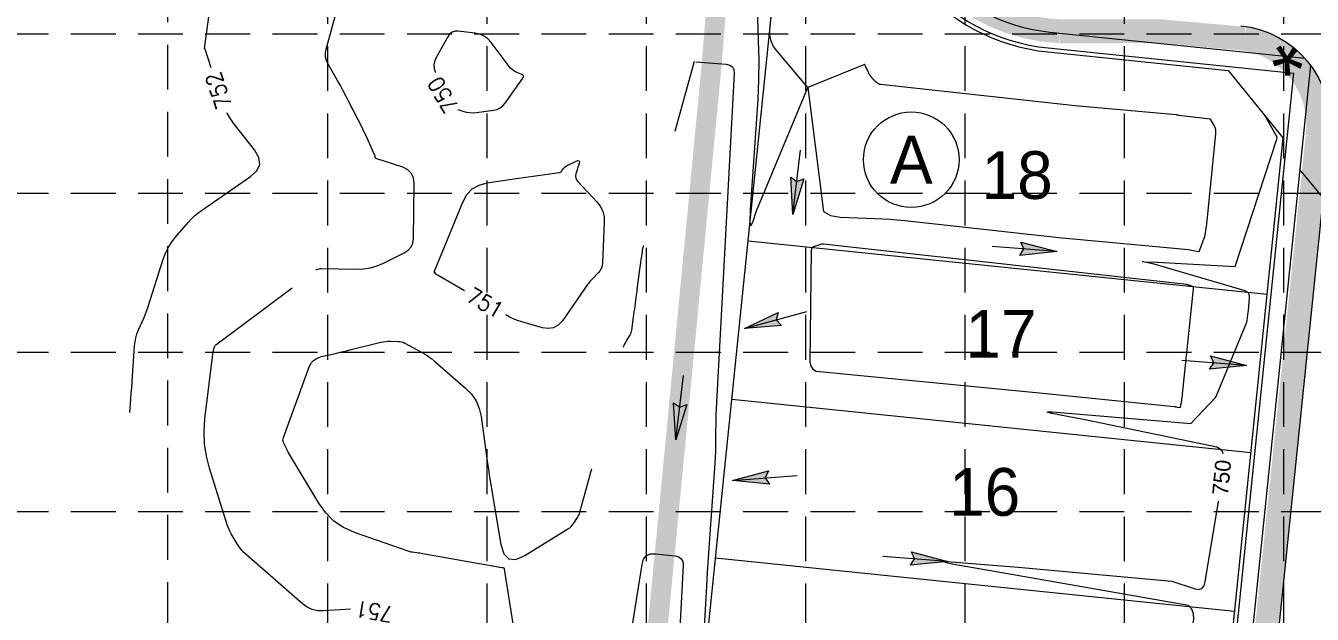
# Model space of a CAD drawing. Header units: feet. Extents: x 46644 to 49208, y 46045 to 47649.
# Drawn here: x 47130.1 to 47453, y 46941 to 47088.9 of the extents above; entities that cross this region are included whole.
import ezdxf
from ezdxf.enums import TextEntityAlignment as Align

# ---------------------------------------------------------------- set-up
doc = ezdxf.new("R2010")
doc.units = ezdxf.units.FT
doc.header["$MEASUREMENT"] = 0
doc.linetypes.add('DGN Style 3', pattern=[33.544038, 23.960027, -9.584011])
doc.linetypes.add('HIDDEN', pattern=[0.375, 0.25, -0.125])
doc.layers.get('0').update_dxf_attribs({"color": 1})
for name, color, linetype, lineweight in [('06213 - LEVE 12', 1, 'Continuous', 0), ('EC', 35, 'Continuous', 0), ('Level 11', 1, 'Continuous', 0), ('Level 13', 1, 'Continuous', 0), ('Level 15', 1, 'Continuous', 0), ('Level 4', 1, 'Continuous', 0), ('Level 45', 1, 'Continuous', 0), ('Level 52', 1, 'Continuous', 0), ('LIMITS OF DISTURBANCE', 1, 'HIDDEN', 0), ('PC', 35, 'Continuous', 0)]:
    doc.layers.add(name, color=color, linetype=linetype, lineweight=lineweight)
doc.layers.add('EROSION BLANKET', color=84, linetype='Continuous')
doc.layers.add('GRID', color=254, linetype='HIDDEN')
doc.styles.add('Style-STANDARD', font='STANDARD.shx')
doc.styles.add('Style-WORKING', font='WORKING.shx')
doc.styles.add('SURVEY', font='surveyor.shx')

msp = doc.modelspace()

# ---------------------------------------------------------------- hatches: boundary and pattern name
at = {"layer": 'Level 52', "linetype": 'Continuous', "lineweight": 0}
for points in [[(47322.09, 47050.82), (47323.64, 47049.71), (47325.42, 47050.43), (47322.67, 47041.49)], [(47379.58, 47031.19), (47380.62, 47032.79), (47379.83, 47034.54), (47388.87, 47032.15)], [(47318.91, 47016.82), (47318.46, 47014.96), (47319.79, 47013.58), (47310.47, 47012.8)], [(47427.22, 47002.6), (47428.27, 47004.19), (47427.48, 47005.94), (47436.52, 47003.56)], [(47292.72, 46994.15), (47294.27, 46993.04), (47296.05, 46993.76), (47293.3, 46984.82)], [(47316.49, 46977.03), (47315.7, 46975.3), (47316.76, 46973.69), (47307.46, 46974.65)], [(47352.14, 46953.35), (47353.19, 46954.95), (47352.4, 46956.7), (47361.44, 46954.31)]]:
    msp.add_hatch(color=7, dxfattribs=at).paths.add_polyline_path(points)

# ---------------------------------------------------------------- linework, layer by layer
at = {"color": 7, "linetype": 'Continuous', "lineweight": 0}
msp.add_line((47458.69, 47042.13), (47449.8, 47052.85), dxfattribs=at)
at = {"layer": '06213 - LEVE 12', "color": 7, "linetype": 'Continuous', "lineweight": 0}
for p, q in [((47386.63, 47082.29), (47431.89, 47077.64)), ((47431.89, 47077.64), (47445.73, 47060.64)), ((47400.76, 46622.76), (47445.73, 47060.64)), ((47441.69, 47021.34), (47311.38, 47034.73)), ((47437.61, 46981.55), (47307.29, 46994.94)), ((47433.52, 46941.76), (47303.21, 46955.14))]:
    msp.add_line(p, q, dxfattribs=at)
msp.add_arc((47391.74, 47132.03), 50, 90.2544, 264.1369, dxfattribs=at)
at = {"layer": 'EC', "color": 35, "linetype": 'DGN Style 3', "lineweight": 0}
for p, q in [((47174.99, 47083.15), (47178.29, 47107.4)), ((47205.52, 47083), (47208.42, 47093.62)), ((47236.01, 47086.12), (47233.03, 47080.75)), ((47236.5, 47086.79), (47236.01, 47086.12)), ((47237.11, 47087.25), (47236.5, 47086.79)), ((47237.84, 47087.48), (47237.11, 47087.25)), ((47238.67, 47087.48), (47237.84, 47087.48)), ((47242.85, 47087), (47238.67, 47087.48)), ((47244.07, 47086.74), (47242.85, 47087)), ((47245.15, 47086.26), (47244.07, 47086.74)), ((47246.11, 47085.56), (47245.15, 47086.26)), ((47174.99, 47083.14), (47174.99, 47083.15)), ((47174.99, 47083.13), (47174.99, 47083.14)), ((47175, 47083.12), (47174.99, 47083.13)), ((47175.01, 47083.11), (47175, 47083.12)), ((47175.05, 47083.08), (47175.01, 47083.11)), ((47175.07, 47083.07), (47175.05, 47083.08)), ((47175.08, 47083.05), (47175.07, 47083.07)), ((47175.09, 47083.04), (47175.08, 47083.05)), ((47175.1, 47083.02), (47175.09, 47083.04)), ((47176.64, 47078.26), (47175.1, 47083.02)), ((47205.35, 47082.02), (47205.52, 47083)), ((47246.95, 47084.63), (47246.11, 47085.56)), ((47251.44, 47078.6), (47246.95, 47084.63)), ((47205.37, 47081.07), (47205.35, 47082.02)), ((47205.59, 47080.15), (47205.37, 47081.07)), ((47206, 47079.25), (47205.59, 47080.15)), ((47232.67, 47079.9), (47232.52, 47079.04)), ((47233.03, 47080.75), (47232.67, 47079.9)), ((47208.37, 47075.1), (47206, 47079.25)), ((47232.52, 47079.04), (47232.59, 47078.16)), ((47232.59, 47078.16), (47232.88, 47077.28)), ((47232.88, 47077.28), (47232.95, 47077.12)), ((47251.78, 47078.2), (47251.44, 47078.6)), ((47252.16, 47077.85), (47251.78, 47078.2)), ((47252.58, 47077.56), (47252.16, 47077.85)), ((47253.05, 47077.32), (47252.58, 47077.56)), ((47254.64, 47076.63), (47253.05, 47077.32)), ((47254.92, 47076.47), (47254.64, 47076.63)), ((47255.05, 47076.26), (47254.92, 47076.47)), ((47255.04, 47076.01), (47255.05, 47076.26)), ((47209.09, 47073.83), (47208.37, 47075.1)), ((47209.79, 47072.54), (47209.09, 47073.83)), ((47250.43, 47069.41), (47254.9, 47075.73)), ((47254.9, 47075.73), (47255.04, 47076.01)), ((47210.48, 47071.25), (47209.79, 47072.54)), ((47211.15, 47069.95), (47210.48, 47071.25)), ((47214.69, 47062.93), (47211.15, 47069.95)), ((47180.63, 47066.93), (47180.62, 47066.95)), ((47181.5, 47065.46), (47180.63, 47066.93)), ((47238.51, 47067.83), (47239.77, 47067.42)), ((47239.77, 47067.42), (47240.62, 47067.19)), ((47240.62, 47067.19), (47241.49, 47067.05)), ((47241.49, 47067.05), (47242.36, 47067.02)), ((47242.36, 47067.02), (47243.24, 47067.09)), ((47243.24, 47067.09), (47247.53, 47067.66)), ((47247.53, 47067.66), (47248.4, 47067.86)), ((47248.4, 47067.86), (47249.17, 47068.22)), ((47249.17, 47068.22), (47249.85, 47068.74)), ((47249.85, 47068.74), (47250.43, 47069.41)), ((47182.51, 47064.06), (47181.5, 47065.46)), ((47187.54, 47057.69), (47182.51, 47064.06)), ((47215.06, 47062.17), (47214.69, 47062.93)), ((47215.43, 47061.41), (47215.06, 47062.17)), ((47215.79, 47060.64), (47215.43, 47061.41)), ((47216.14, 47059.87), (47215.79, 47060.64)), ((47188.63, 47055.8), (47187.54, 47057.69)), ((47217.75, 47056.25), (47216.14, 47059.87)), ((47188.12, 47052.44), (47188.82, 47054.05)), ((47188.82, 47054.05), (47188.63, 47055.8)), ((47217.77, 47056.2), (47217.75, 47056.25)), ((47217.79, 47056.14), (47217.77, 47056.2)), ((47217.8, 47056.08), (47217.79, 47056.14)), ((47217.81, 47056.02), (47217.8, 47056.08)), ((47217.83, 47055.74), (47217.81, 47056.02)), ((47217.84, 47055.66), (47217.83, 47055.74)), ((47217.87, 47055.6), (47217.84, 47055.66)), ((47217.93, 47055.55), (47217.87, 47055.6)), ((47218, 47055.51), (47217.93, 47055.55)), ((47224.72, 47053.3), (47218, 47055.51)), ((47265.59, 47053.53), (47265.81, 47053.65)), ((47265.81, 47053.65), (47268.27, 47054.87)), ((47268.98, 47054.26), (47268.2, 47051.66)), ((47268.27, 47054.87), (47268.71, 47055.02)), ((47268.71, 47055.02), (47268.97, 47054.97)), ((47268.97, 47054.97), (47269.07, 47054.72)), ((47269.07, 47054.72), (47268.98, 47054.26)), ((47174.21, 47042.45), (47186.53, 47050.96)), ((47186.53, 47050.96), (47188.12, 47052.44)), ((47226.01, 47052.68), (47224.72, 47053.3)), ((47226.92, 47051.79), (47226.01, 47052.68)), ((47227.46, 47050.64), (47226.92, 47051.79)), ((47227.62, 47049.22), (47227.46, 47050.64)), ((47245.91, 47049.39), (47253.78, 47050.58)), ((47253.78, 47050.58), (47255, 47050.76)), ((47255, 47050.76), (47256.22, 47050.94)), ((47256.22, 47050.94), (47257.44, 47051.11)), ((47257.44, 47051.11), (47258.66, 47051.27)), ((47258.66, 47051.27), (47264, 47051.98)), ((47264, 47051.98), (47264.17, 47052.02)), ((47264.17, 47052.02), (47264.32, 47052.09)), ((47264.32, 47052.09), (47264.45, 47052.19)), ((47264.45, 47052.19), (47264.56, 47052.32)), ((47264.56, 47052.32), (47265.05, 47053.01)), ((47265.05, 47053.01), (47265.21, 47053.21)), ((47265.21, 47053.21), (47265.39, 47053.38)), ((47265.39, 47053.38), (47265.59, 47053.53)), ((47268.2, 47051.66), (47268.1, 47051.12)), ((47268.1, 47051.12), (47268.15, 47050.61)), ((47268.15, 47050.61), (47268.33, 47050.14)), ((47227.39, 47035.45), (47227.62, 47049.22)), ((47240.82, 47046.44), (47242.18, 47047.86)), ((47242.18, 47047.86), (47243.87, 47048.84)), ((47243.87, 47048.84), (47245.91, 47049.39)), ((47268.33, 47050.14), (47268.66, 47049.7)), ((47268.66, 47049.7), (47273.41, 47044.66)), ((47232.72, 47027.19), (47239.81, 47044.59)), ((47239.81, 47044.59), (47240.82, 47046.44)), ((47273.41, 47044.66), (47274.29, 47043.53)), ((47171.71, 47040.34), (47172.49, 47041.1)), ((47172.49, 47041.1), (47173.33, 47041.8)), ((47173.33, 47041.8), (47174.21, 47042.45)), ((47274.29, 47043.53), (47274.91, 47042.3)), ((47274.91, 47042.3), (47275.25, 47040.97)), ((47275.25, 47040.97), (47275.32, 47039.54)), ((47167.62, 47035.64), (47170.97, 47039.53)), ((47170.97, 47039.53), (47171.71, 47040.34)), ((47275.32, 47039.54), (47274.88, 47029.25)), ((47165.84, 47033.1), (47166.66, 47034.41)), ((47166.66, 47034.41), (47167.62, 47035.64)), ((47226.8, 47033.29), (47227.23, 47034.28)), ((47227.23, 47034.28), (47227.39, 47035.45)), ((47164.62, 47030.26), (47165.16, 47031.72)), ((47165.16, 47031.72), (47165.84, 47033.1)), ((47219.89, 47029.23), (47225.11, 47031.83)), ((47225.11, 47031.83), (47226.09, 47032.48)), ((47226.09, 47032.48), (47226.8, 47033.29)), ((47284.59, 47030.03), (47284.86, 47032.02)), ((47284.86, 47032.02), (47284.93, 47032.44)), ((47284.93, 47032.44), (47285.01, 47032.86)), ((47285.01, 47032.86), (47285.1, 47033.28)), ((47285.1, 47033.28), (47285.21, 47033.7)), ((47160.83, 47018.31), (47164.62, 47030.26)), ((47203.4, 47027.72), (47203.86, 47027.84)), ((47203.86, 47027.84), (47203.96, 47027.86)), ((47203.96, 47027.86), (47204.06, 47027.87)), ((47204.06, 47027.87), (47204.16, 47027.88)), ((47204.16, 47027.88), (47204.26, 47027.88)), ((47204.26, 47027.88), (47213.13, 47027.7)), ((47214.89, 47027.77), (47216.61, 47028.05)), ((47216.61, 47028.05), (47218.27, 47028.53)), ((47218.27, 47028.53), (47219.89, 47029.23)), ((47274.6, 47027.98), (47274.29, 47027.42)), ((47274.79, 47028.59), (47274.6, 47027.98)), ((47274.88, 47029.25), (47274.79, 47028.59)), ((47284.27, 47027.6), (47284.35, 47028.2)), ((47284.35, 47028.2), (47284.43, 47028.81)), ((47284.43, 47028.81), (47284.51, 47029.42)), ((47284.51, 47029.42), (47284.59, 47030.03)), ((47177.78, 47008.67), (47202.89, 47027.48)), ((47202.89, 47027.48), (47203.01, 47027.56)), ((47203.01, 47027.56), (47203.13, 47027.63)), ((47203.13, 47027.63), (47203.27, 47027.68)), ((47203.27, 47027.68), (47203.4, 47027.72)), ((47213.13, 47027.7), (47214.89, 47027.77)), ((47232.69, 47027.09), (47232.72, 47027.19)), ((47232.69, 47027), (47232.69, 47027.09)), ((47232.73, 47026.92), (47232.69, 47027)), ((47232.78, 47026.84), (47232.73, 47026.92)), ((47233.13, 47026.48), (47232.78, 47026.84)), ((47233.23, 47026.38), (47233.13, 47026.48)), ((47233.35, 47026.28), (47233.23, 47026.38)), ((47233.47, 47026.19), (47233.35, 47026.28)), ((47233.6, 47026.11), (47233.47, 47026.19)), ((47240.2, 47022.26), (47233.6, 47026.11)), ((47271.68, 47024.61), (47271.39, 47024.24)), ((47271.99, 47024.97), (47271.68, 47024.61)), ((47272.32, 47025.32), (47271.99, 47024.97)), ((47273.87, 47026.91), (47272.32, 47025.32)), ((47274.29, 47027.42), (47273.87, 47026.91)), ((47283.6, 47022.65), (47284.27, 47027.6)), ((47271.11, 47023.86), (47264.78, 47014.78)), ((47271.39, 47024.24), (47271.11, 47023.86)), ((47283.4, 47021.18), (47283.47, 47021.67)), ((47283.47, 47021.67), (47283.54, 47022.16)), ((47283.54, 47022.16), (47283.6, 47022.65)), ((47160.6, 47017.62), (47160.83, 47018.31)), ((47282.94, 47017.72), (47283.03, 47018.41)), ((47283.03, 47018.41), (47283.34, 47020.69)), ((47283.34, 47020.69), (47283.4, 47021.18)), ((47158.4, 47012.46), (47159.79, 47015.58)), ((47159.79, 47015.58), (47160.08, 47016.25)), ((47160.08, 47016.25), (47160.35, 47016.93)), ((47160.35, 47016.93), (47160.6, 47017.62)), ((47251.44, 47015.76), (47250.58, 47016.23)), ((47252.48, 47015.28), (47251.44, 47015.76)), ((47253.54, 47014.86), (47252.48, 47015.28)), ((47282.22, 47012.41), (47282.66, 47015.64)), ((47282.66, 47015.64), (47282.75, 47016.33)), ((47282.75, 47016.33), (47282.84, 47017.02)), ((47282.84, 47017.02), (47282.94, 47017.72)), ((47158.02, 47011.49), (47158.4, 47012.46)), ((47254.62, 47014.51), (47253.54, 47014.86)), ((47259.76, 47013.01), (47254.62, 47014.51)), ((47261.25, 47012.78), (47259.76, 47013.01)), ((47262.59, 47013), (47261.25, 47012.78)), ((47263.76, 47013.66), (47262.59, 47013)), ((47264.78, 47014.78), (47263.76, 47013.66)), ((47281.9, 47011.35), (47282.05, 47011.69)), ((47282.05, 47011.69), (47282.15, 47012.04)), ((47282.15, 47012.04), (47282.22, 47012.41)), ((47156.89, 47000.87), (47157.41, 47008.46)), ((47157.41, 47008.46), (47157.53, 47009.5)), ((47157.53, 47009.5), (47157.73, 47010.51)), ((47157.73, 47010.51), (47158.02, 47011.49)), ((47177.55, 47008.39), (47177.61, 47008.5)), ((47177.61, 47008.5), (47177.69, 47008.59)), ((47177.69, 47008.59), (47177.78, 47008.67)), ((47211.45, 47007.42), (47219.2, 47009.35)), ((47219.2, 47009.35), (47219.79, 47009.48)), ((47219.79, 47009.48), (47220.39, 47009.57)), ((47220.39, 47009.57), (47221, 47009.62)), ((47221, 47009.62), (47221.61, 47009.62)), ((47221.61, 47009.62), (47223.61, 47009.58)), ((47223.61, 47009.58), (47224.03, 47009.55)), ((47224.03, 47009.55), (47224.44, 47009.47)), ((47224.44, 47009.47), (47224.84, 47009.34)), ((47224.84, 47009.34), (47225.22, 47009.16)), ((47225.22, 47009.16), (47229.44, 47006.86)), ((47280.05, 47008.11), (47280.26, 47008.6)), ((47280.26, 47008.6), (47280.51, 47009.08)), ((47280.51, 47009.08), (47280.78, 47009.54)), ((47280.78, 47009.54), (47281.72, 47011.03)), ((47281.72, 47011.03), (47281.9, 47011.35)), ((47175.09, 46990.13), (47177.17, 47007)), ((47177.17, 47007), (47177.19, 47007.18)), ((47177.19, 47007.18), (47177.23, 47007.36)), ((47177.23, 47007.36), (47177.27, 47007.54)), ((47177.27, 47007.54), (47177.32, 47007.71)), ((47177.32, 47007.71), (47177.5, 47008.28)), ((47177.5, 47008.28), (47177.55, 47008.39)), ((47202.34, 47004.8), (47203.23, 47005.4)), ((47203.23, 47005.4), (47204.31, 47005.77)), ((47204.31, 47005.77), (47208.16, 47006.64)), ((47208.16, 47006.64), (47208.99, 47006.83)), ((47208.99, 47006.83), (47209.81, 47007.02)), ((47209.81, 47007.02), (47210.63, 47007.22)), ((47210.63, 47007.22), (47211.45, 47007.42)), ((47229.44, 47006.86), (47230.33, 47006.34)), ((47230.33, 47006.34), (47231.19, 47005.78)), ((47231.19, 47005.78), (47232.02, 47005.17)), ((47194.76, 46985.45), (47201.13, 47002.97)), ((47201.13, 47002.97), (47201.64, 47003.99)), ((47201.64, 47003.99), (47202.34, 47004.8)), ((47232.02, 47005.17), (47232.81, 47004.52)), ((47232.81, 47004.52), (47240.5, 46997.85)), ((47156.69, 46997.97), (47156.79, 46999.42)), ((47156.79, 46999.42), (47156.89, 47000.87)), ((47156.49, 46995.08), (47156.59, 46996.53)), ((47156.59, 46996.53), (47156.69, 46997.97)), ((47240.5, 46997.85), (47241.98, 46996.33)), ((47241.98, 46996.33), (47243.12, 46994.63)), ((47156.25, 46991.68), (47156.49, 46995.08)), ((47243.12, 46994.63), (47243.93, 46992.74)), ((47243.93, 46992.74), (47244.39, 46990.67)), ((47174.87, 46986.98), (47175.09, 46990.13)), ((47244.39, 46990.67), (47245.66, 46981.43)), ((47174.98, 46983.86), (47174.87, 46986.98)), ((47175.43, 46980.77), (47174.98, 46983.86)), ((47194.65, 46984.8), (47194.67, 46985.13)), ((47194.7, 46984.48), (47194.65, 46984.8)), ((47194.67, 46985.13), (47194.76, 46985.45)), ((47194.82, 46984.16), (47194.7, 46984.48)), ((47195.51, 46982.68), (47194.82, 46984.16)), ((47195.73, 46982.23), (47195.51, 46982.68)), ((47176.22, 46977.71), (47175.43, 46980.77)), ((47195.95, 46981.79), (47195.73, 46982.23)), ((47196.19, 46981.35), (47195.95, 46981.79)), ((47196.45, 46980.92), (47196.19, 46981.35)), ((47203.66, 46968.9), (47196.45, 46980.92)), ((47245.66, 46981.43), (47245.94, 46979.45)), ((47245.94, 46979.45), (47246.23, 46977.47)), ((47180.68, 46963.51), (47176.22, 46977.71)), ((47246.23, 46977.47), (47246.54, 46975.49)), ((47271.68, 46975.77), (47271.93, 46976.69)), ((47271.93, 46976.69), (47272.18, 46977.6)), ((47246.54, 46975.49), (47246.86, 46973.52)), ((47246.86, 46973.52), (47249.35, 46958.52)), ((47269.16, 46966.64), (47271.17, 46973.95)), ((47271.17, 46973.95), (47271.42, 46974.86)), ((47271.42, 46974.86), (47271.68, 46975.77)), ((47205.4, 46966.47), (47203.66, 46968.9)), ((47207.46, 46964.45), (47205.4, 46966.47)), ((47269.05, 46966.3), (47269.16, 46966.64)), ((47180.89, 46962.92), (47180.68, 46963.51)), ((47209.86, 46962.83), (47207.46, 46964.45)), ((47267, 46963.1), (47267.34, 46963.47)), ((47267.34, 46963.47), (47267.65, 46963.89)), ((47267.65, 46963.89), (47268.57, 46965.32)), ((47268.57, 46965.32), (47268.75, 46965.64)), ((47268.75, 46965.64), (47268.91, 46965.96)), ((47268.91, 46965.96), (47269.05, 46966.3)), ((47181.13, 46962.34), (47180.89, 46962.92)), ((47181.4, 46961.77), (47181.13, 46962.34)), ((47181.7, 46961.22), (47181.4, 46961.77)), ((47183.2, 46958.69), (47181.7, 46961.22)), ((47212.58, 46961.61), (47209.86, 46962.83)), ((47226.05, 46956.84), (47212.58, 46961.61)), ((47255.35, 46955.79), (47266.19, 46962.47)), ((47266.19, 46962.47), (47266.62, 46962.76)), ((47266.62, 46962.76), (47267, 46963.1)), ((47183.69, 46957.94), (47183.2, 46958.69)), ((47184.23, 46957.23), (47183.69, 46957.94)), ((47184.83, 46956.57), (47184.23, 46957.23)), ((47226.3, 46956.76), (47226.05, 46956.84)), ((47226.56, 46956.69), (47226.3, 46956.76)), ((47249.35, 46958.52), (47250.09, 46956.17)), ((47185.48, 46955.96), (47184.83, 46956.57)), ((47199.56, 46943.69), (47185.48, 46955.96)), ((47226.81, 46956.64), (47226.56, 46956.69)), ((47227.07, 46956.6), (47226.81, 46956.64)), ((47228.3, 46956.44), (47227.07, 46956.6)), ((47228.67, 46956.39), (47228.3, 46956.44)), ((47229.05, 46956.34), (47228.67, 46956.39)), ((47229.42, 46956.28), (47229.05, 46956.34)), ((47229.79, 46956.21), (47229.42, 46956.28)), ((47249.56, 46952.7), (47229.79, 46956.21)), ((47250.09, 46956.17), (47251.34, 46954.93)), ((47251.34, 46954.93), (47253.09, 46954.8)), ((47253.09, 46954.8), (47255.35, 46955.79)), ((47249.62, 46952.69), (47249.56, 46952.7)), ((47249.69, 46952.68), (47249.62, 46952.69)), ((47249.75, 46952.67), (47249.69, 46952.68)), ((47249.81, 46952.66), (47249.75, 46952.67)), ((47250.1, 46952.6), (47249.81, 46952.66)), ((47250.18, 46952.58), (47250.1, 46952.6)), ((47250.24, 46952.53), (47250.18, 46952.58)), ((47250.28, 46952.47), (47250.24, 46952.53)), ((47250.3, 46952.39), (47250.28, 46952.47)), ((47252.71, 46937.03), (47250.3, 46952.39)), ((47200.75, 46942.83), (47199.56, 46943.69)), ((47202.03, 46942.25), (47200.75, 46942.83)), ((47203.41, 46941.93), (47202.03, 46942.25)), ((47204.87, 46941.88), (47203.41, 46941.93)), ((47211.63, 46942.29), (47204.87, 46941.88))]:
    msp.add_line(p, q, dxfattribs=at)
at = {"layer": 'EROSION BLANKET', "linetype": 'Continuous', "lineweight": 0, "const_width": 6}
msp.add_lwpolyline([(47742.7, 46585.8), (47725.33, 46705.2, 0.408164), (47700.71, 46724.86), (47502.5, 46695.54, 0.402813), (47484.65, 46670.83), (47488.4, 46646.66), (47493.01, 46627.5, -1.233437), (47407.69, 46625.89), (47411.44, 46644.21), (47454.33, 47061.01, 0.408453), (47435.94, 47085.61), (47414.55, 47087.51), (47389.67, 47087.46, -1.038547), (47397.06, 47176.26), (47415.84, 47174.24), (47888.65, 47175.75)], format="xyb", dxfattribs=at)
at = {"layer": 'GRID', "color": 252, "linetype": 'HIDDEN', "lineweight": 0, "ltscale": 45}
for p, q in [((47165.67, 47607.23), (47165.67, 46206.68)), ((47205.8, 47606.85), (47205.8, 46206.68)), ((47245.8, 47606.85), (47245.8, 46206.68)), ((47285.8, 47606.85), (47285.8, 46206.68)), ((47325.8, 47606.85), (47325.8, 46206.68)), ((47365.8, 47606.85), (47365.8, 46206.68)), ((47405.8, 47606.85), (47405.8, 46206.68)), ((47445.8, 47606.85), (47445.8, 46206.68)), ((46685.8, 47086.85), (49165.8, 47086.85)), ((46685.8, 47046.85), (49165.8, 47046.85)), ((46685.8, 47006.85), (49165.8, 47006.85)), ((46685.8, 46966.85), (49165.8, 46966.85))]:
    msp.add_line(p, q, dxfattribs=at)
at = {"layer": 'Level 11', "color": 7, "linetype": 'Continuous', "lineweight": 0}
msp.add_circle((47352.36, 47055.22), 12, dxfattribs=at)
msp.add_circle((47352.36, 47055.22), 12, dxfattribs=at)
at = {"layer": 'Level 13', "color": 7, "linetype": 'Continuous', "lineweight": 0}
msp.add_line((47415.36, 46652.38), (47457.37, 47061.45), dxfattribs=at)
at = {"layer": 'Level 13', "color": 7, "linetype": 'Continuous', "lineweight": 0, "extrusion": (0, 0, -1)}
msp.add_arc((-47432.5, 47064.01), 25, 95.8631, 185.8631, dxfattribs=at)
at = {"layer": 'Level 15', "color": 7, "linetype": 'Continuous', "lineweight": 0}
for p, q in [((47387.14, 47087.26), (47451.12, 47080.69)), ((47386.73, 47083.28), (47448.41, 47076.95)), ((47401.76, 46622.66), (47448.41, 47076.95)), ((47405.74, 46622.25), (47452.62, 47078.84))]:
    msp.add_line(p, q, dxfattribs=at)
for radius in [49, 45]:
    msp.add_arc((47391.74, 47132.03), radius, 90.2544, 264.1369, dxfattribs=at)
at = {"layer": 'Level 4', "color": 7, "linetype": 'Continuous', "lineweight": 0}
msp.add_line((47258.36, 46518.43), (47339.93, 47312.8), dxfattribs=at)
at = {"layer": 'Level 45', "color": 7, "linetype": 'Continuous', "lineweight": 0}
for p, q in [((47322.67, 47041.49), (47324.58, 47057.65)), ((47388.87, 47032.15), (47372.65, 47033.4)), ((47310.47, 47012.8), (47326.18, 47017.06)), ((47436.52, 47003.56), (47420.29, 47004.81)), ((47293.3, 46984.82), (47295.21, 47000.98)), ((47307.46, 46974.65), (47323.68, 46975.91)), ((47361.44, 46954.31), (47345.21, 46955.56))]:
    msp.add_line(p, q, dxfattribs=at)
at = {"layer": 'Level 52', "color": 7, "linetype": 'Continuous', "lineweight": 0, "flags": 128}
for points in [[(47322.09, 47050.82), (47323.64, 47049.71), (47325.42, 47050.43), (47322.67, 47041.49)], [(47379.58, 47031.19), (47380.62, 47032.79), (47379.83, 47034.54), (47388.87, 47032.15)], [(47318.91, 47016.82), (47318.46, 47014.96), (47319.79, 47013.58), (47310.47, 47012.8)], [(47427.22, 47002.6), (47428.27, 47004.19), (47427.48, 47005.94), (47436.52, 47003.56)], [(47292.72, 46994.15), (47294.27, 46993.04), (47296.05, 46993.76), (47293.3, 46984.82)], [(47316.49, 46977.03), (47315.7, 46975.3), (47316.76, 46973.69), (47307.46, 46974.65)], [(47352.14, 46953.35), (47353.19, 46954.95), (47352.4, 46956.7), (47361.44, 46954.31)]]:
    msp.add_lwpolyline(points, close=True, dxfattribs=at)
at = {"layer": 'LIMITS OF DISTURBANCE', "color": 1, "linetype": 'HIDDEN', "lineweight": 0, "ltscale": 100, "const_width": 5}
msp.add_lwpolyline([(47882.94, 47325.91), (47684.6, 47325.11), (47336.43, 47323.11), (47321.52, 47308.78), (47319.07, 47290.01), (47302.26, 47079.06), (47251.96, 46554.52)], dxfattribs=at)
at = {"layer": 'PC', "color": 35, "linetype": 'Continuous', "lineweight": 0}
msp.add_line((47297.88, 47079.87), (47293.05, 47062.33), dxfattribs=at)
at = {"layer": 'PC', "color": 35, "linetype": 'Continuous', "lineweight": 0, "flags": 128}
for points in [[(47393.47, 47068.74), (47344.61, 47074.08), (47344.58, 47074.09), (47344.55, 47074.1), (47344.52, 47074.1), (47344.49, 47074.12), (47344.39, 47074.16), (47344.37, 47074.17), (47344.35, 47074.18), (47344.33, 47074.19), (47344.31, 47074.2), (47344.19, 47074.25), (47344.17, 47074.26), (47344.15, 47074.28), (47344.12, 47074.29), (47344.1, 47074.3), (47343.98, 47074.37), (47343.96, 47074.38), (47343.94, 47074.4), (47343.91, 47074.41), (47343.89, 47074.43), (47343.77, 47074.5), (47343.75, 47074.52), (47343.73, 47074.54), (47343.71, 47074.56), (47343.69, 47074.58), (47343.61, 47074.67), (47343.59, 47074.69), (47343.57, 47074.71), (47343.56, 47074.73), (47343.54, 47074.75), (47343.41, 47074.85), (47343.38, 47074.87), (47343.36, 47074.89), (47343.33, 47074.92), (47343.31, 47074.94), (47343.19, 47075.05), (47343.16, 47075.07), (47343.14, 47075.09), (47343.11, 47075.12), (47343.09, 47075.14), (47342.96, 47075.26), (47342.94, 47075.29), (47342.91, 47075.32), (47342.89, 47075.34), (47342.86, 47075.37), (47342.74, 47075.5), (47342.71, 47075.53), (47342.69, 47075.56), (47342.66, 47075.59), (47342.64, 47075.62), (47342.51, 47075.77), (47342.49, 47075.8), (47342.46, 47075.83), (47342.44, 47075.87), (47342.41, 47075.9), (47342.29, 47076.06), (47342.26, 47076.1), (47342.23, 47076.13), (47342.21, 47076.17), (47342.18, 47076.2), (47342.06, 47076.38), (47342.03, 47076.42), (47342, 47076.45), (47341.98, 47076.49), (47341.95, 47076.53), (47341.83, 47076.72), (47341.8, 47076.77), (47341.78, 47076.81), (47341.76, 47076.85), (47341.74, 47076.9), (47341.65, 47077.14), (47341.63, 47077.19), (47341.61, 47077.24), (47341.58, 47077.29), (47341.56, 47077.34), (47341.43, 47077.57), (47341.41, 47077.62), (47341.38, 47077.67), (47341.36, 47077.71), (47341.33, 47077.76), (47341.21, 47078.01), (47341.18, 47078.07), (47341.16, 47078.12), (47341.13, 47078.17), (47341.11, 47078.23), (47340.99, 47078.49), (47340.96, 47078.55), (47340.93, 47078.61), (47340.91, 47078.67), (47340.88, 47078.73), (47340.77, 47079.01), (47340.74, 47079.06), (47340.7, 47079.09), (47340.65, 47079.1), (47340.59, 47079.09), (47326.41, 47073.39), (47318.67, 47082.44), (47317.78, 47083.69), (47317.18, 47085.03), (47316.86, 47086.47), (47316.82, 47088), (47328.08, 47198.77)], [(47313.23, 47108.1), (47313.97, 47085.11), (47314.06, 47080.19), (47314.03, 47075.27), (47313.87, 47070.35), (47311.94, 47042.62), (47311.83, 47039.65), (47312.05, 47038.61), (47312.61, 47039.51), (47313.5, 47042.35), (47326.41, 47073.39), (47330.34, 47042.24), (47332.1, 47041.18), (47334.47, 47040.77), (47343.23, 47040.48), (47345.11, 47040.4), (47346.98, 47040.29), (47348.85, 47040.14), (47350.72, 47039.97), (47389.38, 47035.67)], [(47298.29, 47079.84), (47305.91, 47079.21), (47306.83, 47079), (47307.48, 47078.55), (47307.84, 47077.85), (47307.92, 47076.9), (47303.28, 46991.1), (47303.26, 46984.58), (47303.25, 46983.18), (47303.21, 46981.78), (47303.14, 46980.39), (47303.06, 46978.99), (47301.87, 46962.35), (47301.62, 46958.78), (47301.39, 46955.21), (47301.17, 46951.64), (47300.96, 46948.07), (47299.47, 46921.54)], [(47389.38, 47035.67), (47421.93, 47032.65), (47422.33, 47032.6), (47422.73, 47032.52), (47424.65, 47032.19), (47426.07, 47035.96), (47426.2, 47036.75), (47426.32, 47037.54), (47426.42, 47038.33), (47426.51, 47039.12), (47428.82, 47061.66), (47428.83, 47062.22), (47428.77, 47062.75), (47428.61, 47063.27), (47428.38, 47063.77), (47427.47, 47065.38), (47419.47, 47066.36), (47419.41, 47066.36), (47419.34, 47066.37), (47419.27, 47066.38), (47419.21, 47066.39), (47418.99, 47066.44), (47418.95, 47066.45), (47418.9, 47066.46), (47418.86, 47066.46), (47418.81, 47066.47), (47393.47, 47068.74)], [(47430.65, 46981.34), (47430.44, 46981.91), (47429.87, 46982.54), (47429.03, 46983.02), (47395.59, 46989.93), (47393.73, 46990.27), (47387.66, 46991.47), (47386.69, 46991.68), (47386.37, 46991.83), (47386.71, 46991.91), (47387.71, 46991.91), (47422.52, 46988.94), (47428.79, 46995.58), (47436.6, 47014.43), (47436.74, 47015.39), (47436.86, 47016.34), (47436.97, 47017.3), (47437.29, 47020.44), (47437.27, 47021.06), (47437.08, 47021.57), (47436.72, 47021.98), (47436.18, 47022.29), (47413.33, 47028.99), (47410.91, 47029.44), (47410.52, 47029.53), (47410.4, 47029.58), (47410.53, 47029.61), (47410.93, 47029.6), (47414.1, 47029.5), (47433.68, 47028.43), (47444.15, 47060.35), (47444.16, 47060.59), (47444.13, 47060.82), (47444.07, 47061.04), (47443.96, 47061.26), (47441.12, 47066.29)], [(47388.38, 47027.52), (47330.32, 47033.97), (47329.92, 47033.97), (47329.52, 47033.9), (47329.13, 47033.78), (47327.84, 47033.3), (47327.6, 47033.17), (47327.42, 47033), (47327.3, 47032.77), (47327.23, 47032.51), (47326.9, 47004.48), (47327.15, 47003.37), (47327.69, 47002.57), (47328.52, 47002.07), (47384.57, 46996.69)], [(47419.95, 46993.06), (47420.23, 46994.71), (47420.3, 46995.12), (47420.36, 46995.53), (47420.41, 46995.94), (47420.46, 46996.35), (47423.18, 47022.8), (47423.17, 47023), (47423.11, 47023.17), (47422.99, 47023.31), (47422.81, 47023.41), (47422.13, 47023.69), (47421.99, 47023.74), (47421.84, 47023.78), (47421.69, 47023.81), (47421.53, 47023.84), (47388.38, 47027.52)], [(47384.57, 46996.69), (47418.31, 46993.22), (47418.5, 46993.2), (47418.69, 46993.17), (47418.87, 46993.12), (47419.06, 46993.07), (47419.92, 46992.94), (47419.95, 46993.06)], [(47379.15, 46952.82), (47417.74, 46949.31), (47423.35, 46947.48), (47424.42, 46947.29), (47425.25, 46947.52), (47425.83, 46948.15), (47426.16, 46949.19), (47429.47, 46969.32), (47429.49, 46969.43)], [(47281.46, 46932.63), (47284.84, 46953.55), (47285.18, 46954.84), (47285.85, 46955.72), (47286.86, 46956.18), (47288.19, 46956.22), (47293.09, 46955.69), (47294, 46955.46), (47294.64, 46954.99), (47295, 46954.29), (47295.08, 46953.35), (47290.42, 46864.06)], [(47378.9, 46950.78), (47362.6, 46953.63), (47361.21, 46953.98), (47360.76, 46954.21), (47361.25, 46954.32), (47379.15, 46952.82)], [(47374.38, 46914.18), (47410.29, 46911.49), (47414.37, 46912.33), (47420.52, 46925.5), (47423.25, 46939.68), (47423.21, 46941.11), (47422.77, 46942.3), (47421.92, 46943.25), (47378.9, 46950.78)]]:
    msp.add_lwpolyline(points, dxfattribs=at)

# ---------------------------------------------------------------- texts
at = {"layer": 'EC', "color": 35, "linetype": 'DGN Style 3', "lineweight": 0, "style": 'Style-STANDARD'}
for s, rotation, p in [('752', 109.3878, (47178.49, 47072.55)), ('750', 120.8935, (47234.82, 47071.47)), ('751', 329.8181, (47245.39, 47019.25)), ('751', 170.3301, (47217.57, 46941.72))]:
    msp.add_text(s, height=4, rotation=rotation, dxfattribs=at).set_placement(p, align=Align.MIDDLE_CENTER)
at = {"layer": 'Level 11', "color": 7, "linetype": 'Continuous', "lineweight": 0, "char_height": 12, "attachment_point": 5, "line_spacing_factor": 0.722892, "style": 'SURVEY'}
for s, insert in [('\\FENGINEERING.shx;A', (47352.36, 47055.22)), ('\\FENGINEERING.shx;A', (47352.36, 47055.22)), ('\\FENGINEERING.shx;18', (47378.94, 47051.27)), ('\\FENGINEERING.shx;18', (47378.94, 47051.27)), ('\\FENGINEERING.shx;17', (47374.86, 47011.48)), ('\\FENGINEERING.shx;17', (47374.86, 47011.48)), ('\\FENGINEERING.shx;16', (47370.77, 46971.68)), ('\\FENGINEERING.shx;16', (47370.77, 46971.68))]:
    msp.add_mtext(s, dxfattribs=dict(at, insert=insert))
at = {"layer": 'Level 15', "color": 7, "linetype": 'Continuous', "lineweight": 0, "style": 'Style-WORKING'}
msp.add_text('*', height=15, rotation=34.2018, dxfattribs=at).set_placement((47448.7, 47077.32), align=Align.MIDDLE_CENTER)
at = {"layer": 'PC', "color": 35, "linetype": 'Continuous', "lineweight": 0, "style": 'Style-WORKING'}
msp.add_text('750', height=4, rotation=84.4348, dxfattribs=at).set_placement((47430.27, 46975.38), align=Align.MIDDLE_CENTER)

doc.saveas('drawing.dxf')
